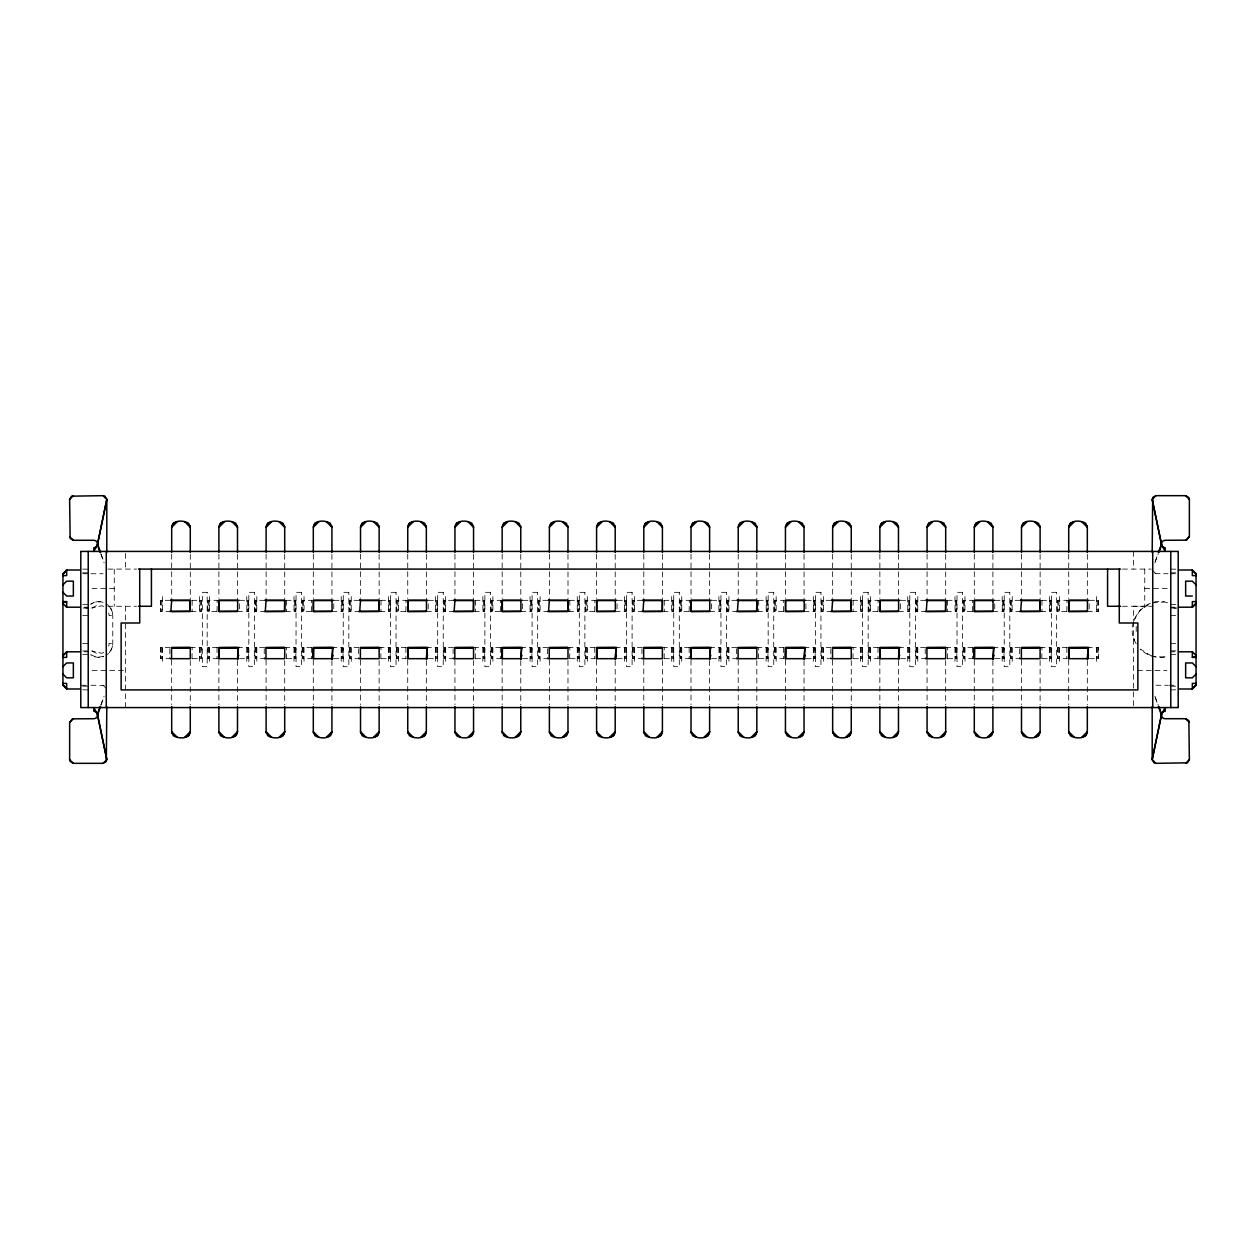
<?xml version="1.0" encoding="UTF-8"?>
<svg xmlns="http://www.w3.org/2000/svg" width="1259" height="1259" viewBox="0 0 1259 1259"><rect width="100%" height="100%" fill="white"/><g stroke="black" fill="none" stroke-linecap="round" stroke-linejoin="round"><path stroke-width="0.75" stroke-dasharray="5 3.75" d="M191.998 658.677L192.139 647.535M217.036 611.465L217.178 600.323M286.423 658.677L286.564 647.535M311.461 611.465L311.603 600.323M380.847 658.677L380.989 647.535M405.886 611.465L406.027 600.323M475.272 658.677L475.414 647.535M500.311 611.465L500.452 600.323M569.697 658.677L569.839 647.535M594.736 611.465L594.877 600.323M664.122 658.677L664.264 647.535M689.161 611.465L689.303 600.323M758.548 658.677L758.689 647.535M783.586 611.465L783.727 600.323M852.972 658.677L853.114 647.535M878.011 611.465L878.153 600.323M947.398 658.677L947.539 647.535M972.436 611.465L972.577 600.323M1041.822 658.677L1041.964 647.535M1066.861 611.465L1067.003 600.323M1167.502 602.809C1144.573 594.767 1122.745 623.976 1136.31 643.9L1133.588 637.92M101.239 704.599L103.726 697.659M1155.274 561.341L1157.761 554.401M100.767 705.087L104.119 696.148M1154.881 562.852L1158.233 553.913M1133.588 621.08L1139.946 610.316L1150.82 603.234M109.203 652.744L111.138 649.959L112.759 643.443L112.759 615.557L111.138 609.041L109.203 606.256M91.954 608.003L96.55 605.595L91.954 608.003L101.727 605.752A10.229 10.229 0 0 1 104.119 606.822M1151.434 655.97L1140.339 649.093C1147.248 656.065 1158.154 659.291 1167.612 656.175M1152.473 602.872L1164.229 601.912M1164.433 657.056L1154.645 656.631M82.653 569.084L88.224 569.21M107.865 569.084L136.554 569.084M1122.446 569.084L1151.135 569.084M1170.776 569.084L1176.347 569.21M82.653 572.814L88.224 572.814M1170.776 572.814L1176.347 572.814M82.653 573.742L90.081 573.742M90.978 573.742L103.096 573.742M1154.944 573.616L1168.022 573.742M1170.272 573.742L1177.826 573.742M91.954 588.614L114.254 588.614M1144.746 588.614L1170.776 588.614M170.201 600.323L160.57 600.323L160.57 611.465L169.823 611.465M191.746 600.323L201.393 600.323L201.393 611.465L190.282 611.465M218.893 600.323L207.782 600.323L207.782 611.465L217.429 611.465M264.626 600.323L254.995 600.323L254.995 611.465L264.248 611.465M286.171 600.323L295.818 600.323L295.818 611.465L284.707 611.465M313.318 600.323L302.207 600.323L302.207 611.465L311.854 611.465M359.051 600.323L349.42 600.323L349.42 611.465L358.673 611.465M380.596 600.323L390.243 600.323L390.243 611.465L379.132 611.465M407.743 600.323L396.632 600.323L396.632 611.465L406.279 611.465M453.476 600.323L443.845 600.323L443.845 611.465L453.098 611.465M475.021 600.323L484.668 600.323L484.668 611.465L473.557 611.465M502.168 600.323L491.057 600.323L491.057 611.465L500.704 611.465M547.901 600.323L538.27 600.323L538.27 611.465L547.523 611.465M569.446 600.323L579.093 600.323L579.093 611.465L567.982 611.465M596.593 600.323L585.482 600.323L585.482 611.465L595.129 611.465M642.326 600.323L632.695 600.323L632.695 611.465L641.948 611.465M663.871 600.323L673.518 600.323L673.518 611.465L662.407 611.465M691.018 600.323L679.907 600.323L679.907 611.465L689.554 611.465M736.751 600.323L727.12 600.323L727.12 611.465L736.373 611.465M758.296 600.323L767.943 600.323L767.943 611.465L756.832 611.465M785.443 600.323L774.332 600.323L774.332 611.465L783.979 611.465M831.176 600.323L821.545 600.323L821.545 611.465L830.798 611.465M852.721 600.323L862.368 600.323L862.368 611.465L851.257 611.465M879.868 600.323L868.757 600.323L868.757 611.465L878.404 611.465M925.601 600.323L915.97 600.323L915.97 611.465L925.223 611.465M947.146 600.323L956.793 600.323L956.793 611.465L945.682 611.465M974.293 600.323L963.182 600.323L963.182 611.465L972.829 611.465M1020.026 600.323L1010.395 600.323L1010.395 611.465L1019.648 611.465M1041.571 600.323L1051.218 600.323L1051.218 611.465L1040.107 611.465M1068.718 600.323L1057.607 600.323L1057.607 611.465L1067.254 611.465M82.653 604.414L88.224 604.414M1170.776 604.414L1176.347 604.414M107.865 606.271L136.554 606.271M1122.446 606.271L1152.74 606.271M84.306 607.2L88.224 607.2M1170.776 607.2L1174.694 607.2M237.495 611.465L248.605 611.465L248.605 600.323L239.352 600.323L239.352 611.465M331.92 611.465L343.03 611.465L343.03 600.323L333.777 600.323L333.777 611.465M426.345 611.465L437.455 611.465L437.455 600.323L428.202 600.323L428.202 611.465M520.77 611.465L531.88 611.465L531.88 600.323L522.627 600.323L522.627 611.465M615.195 611.465L626.305 611.465L626.305 600.323L617.052 600.323L617.052 611.465M709.62 611.465L720.73 611.465L720.73 600.323L711.477 600.323L711.477 611.465M804.045 611.465L815.155 611.465L815.155 600.323L805.902 600.323L805.902 611.465M898.47 611.465L909.58 611.465L909.58 600.323L900.327 600.323L900.327 611.465M992.895 611.465L1004.005 611.465L1004.005 600.323L994.752 600.323L994.752 611.465M1087.32 611.465L1098.43 611.465L1098.43 600.323L1089.177 600.323L1089.177 611.465M82.653 615.557L88.224 615.557M1170.776 615.557L1176.347 615.557M82.653 643.443L88.224 643.443M1170.776 643.443L1176.347 643.443M170.217 647.535L160.57 647.535L160.57 658.677L169.823 658.677L169.823 647.535M190.282 647.535L201.393 647.535L201.393 658.677L191.305 658.677M217.429 647.535L207.782 647.535L207.782 658.677L217.429 658.677M237.495 647.535L248.605 647.535L248.605 658.677L238.974 658.677M264.642 647.535L254.995 647.535L254.995 658.677L264.248 658.677L264.248 647.535M284.707 647.535L295.818 647.535L295.818 658.677L285.73 658.677M311.854 647.535L302.207 647.535L302.207 658.677L311.854 658.677M331.92 647.535L343.03 647.535L343.03 658.677L333.399 658.677M359.067 647.535L349.42 647.535L349.42 658.677L358.673 658.677L358.673 647.535M379.132 647.535L390.243 647.535L390.243 658.677L380.155 658.677M406.279 647.535L396.632 647.535L396.632 658.677L406.279 658.677M426.345 647.535L437.455 647.535L437.455 658.677L427.824 658.677M453.492 647.535L443.845 647.535L443.845 658.677L453.098 658.677L453.098 647.535M473.557 647.535L484.668 647.535L484.668 658.677L474.58 658.677M500.704 647.535L491.057 647.535L491.057 658.677L500.704 658.677M520.77 647.535L531.88 647.535L531.88 658.677L522.249 658.677M547.917 647.535L538.27 647.535L538.27 658.677L547.523 658.677L547.523 647.535M567.982 647.535L579.093 647.535L579.093 658.677L569.005 658.677M595.129 647.535L585.482 647.535L585.482 658.677L595.129 658.677M615.195 647.535L626.305 647.535L626.305 658.677L616.674 658.677M642.342 647.535L632.695 647.535L632.695 658.677L641.948 658.677L641.948 647.535M662.407 647.535L673.518 647.535L673.518 658.677L663.43 658.677M689.554 647.535L679.907 647.535L679.907 658.677L689.554 658.677M709.62 647.535L720.73 647.535L720.73 658.677L711.099 658.677M736.767 647.535L727.12 647.535L727.12 658.677L736.373 658.677L736.373 647.535M756.832 647.535L767.943 647.535L767.943 658.677L757.855 658.677M783.979 647.535L774.332 647.535L774.332 658.677L783.979 658.677M804.045 647.535L815.155 647.535L815.155 658.677L805.524 658.677M831.192 647.535L821.545 647.535L821.545 658.677L830.798 658.677L830.798 647.535M851.257 647.535L862.368 647.535L862.368 658.677L852.28 658.677M878.404 647.535L868.757 647.535L868.757 658.677L878.404 658.677M898.47 647.535L909.58 647.535L909.58 658.677L899.949 658.677M925.617 647.535L915.97 647.535L915.97 658.677L925.223 658.677L925.223 647.535M945.682 647.535L956.793 647.535L956.793 658.677L946.705 658.677M972.829 647.535L963.182 647.535L963.182 658.677L972.829 658.677M992.895 647.535L1004.005 647.535L1004.005 658.677L994.374 658.677M1020.042 647.535L1010.395 647.535L1010.395 658.677L1019.648 658.677L1019.648 647.535M1040.107 647.535L1051.218 647.535L1051.218 658.677L1041.13 658.677M1067.254 647.535L1057.607 647.535L1057.607 658.677L1067.254 658.677M1087.32 647.535L1098.43 647.535L1098.43 658.677L1088.799 658.677M82.653 650.997L88.224 650.872M1170.776 650.872L1176.347 650.872M84.306 651.8L88.224 651.8M1170.776 651.8L1174.694 651.8M82.653 654.586L88.224 654.586M1170.776 654.586L1176.347 654.586M92.143 670.386L125.412 670.386M1137.506 670.386L1166.857 670.386M81.174 685.258L88.728 685.258M90.978 685.258L104.056 685.384M1155.904 685.258L1168.022 685.258M1168.919 685.258L1176.347 685.258M82.653 686.186L88.224 686.186M1170.776 686.186L1176.347 686.186M82.653 689.79L88.224 689.916M1170.776 689.916L1176.347 689.79M91.954 650.997L96.55 653.405L91.954 650.997L101.727 653.248A10.229 10.229 0 0 0 104.119 652.178M1152.19 570.012L1155.904 573.742M103.096 685.258L106.81 688.988M1154.881 696.148L1158.233 705.087M100.767 553.913L104.119 562.852M1155.274 697.659L1157.761 704.599M101.239 554.401L103.726 561.341M1087.32 554.369L1087.351 598.906M1068.686 660.094L1068.718 704.631M1040.107 554.369L1040.139 598.906M1021.474 660.094L1021.505 704.631M992.895 554.369L992.926 598.906M974.261 660.094L974.293 704.631M945.682 554.369L945.714 598.906M927.049 660.094L927.08 704.631M898.47 554.369L898.501 598.906M879.836 660.094L879.868 704.631M851.257 554.369L851.289 598.906M832.624 660.094L832.655 704.631M804.045 554.369L804.076 598.906M785.411 660.094L785.443 704.631M756.832 554.369L756.864 598.906M738.199 660.094L738.23 704.631M709.62 554.369L709.651 598.906M690.986 660.094L691.018 704.631M662.407 554.369L662.439 598.906M643.774 660.094L643.805 704.631M615.195 554.369L615.226 598.906M596.561 660.094L596.593 704.631M567.982 554.369L568.014 598.906M549.349 660.094L549.38 704.631M520.77 554.369L520.801 598.906M502.136 660.094L502.168 704.631M473.557 554.369L473.589 598.906M454.924 660.094L454.955 704.631M426.345 554.369L426.376 598.906M407.711 660.094L407.743 704.631M379.132 554.369L379.164 598.906M360.499 660.094L360.53 704.631M331.92 554.369L331.951 598.906M313.286 660.094L313.318 704.631M284.707 554.369L284.739 598.906M266.074 660.094L266.105 704.631M237.495 554.369L237.526 598.906M218.861 660.094L218.893 704.631M190.282 554.369L190.314 598.906M171.649 660.094L171.68 704.631M1144.746 569.084L1144.746 606.271L1133.588 606.271L1133.588 619.9M1136.2 626.51L1136.2 632.49M1133.588 551.426L1133.588 569.084M1133.588 621.852L1133.588 707.574M1098.084 600.323L1098.084 611.465M1098.084 647.535L1098.084 658.677M1097.093 600.323L1097.093 611.465M1097.093 647.535L1097.093 658.677M1096.605 596.593L1096.699 611.465M1096.605 647.535L1096.605 662.407M1087.32 660.534L1087.32 704.82M1068.718 554.18L1068.718 598.466M1066.861 647.535L1066.861 658.677M1059.433 596.593L1059.338 611.465M1059.433 647.535L1059.433 662.407M1058.945 600.323L1058.945 611.465M1058.945 647.535L1058.945 658.677M1057.953 600.323L1057.953 611.465M1057.953 647.535L1057.953 658.677M1050.872 600.323L1050.872 611.465M1050.872 647.535L1050.872 658.677M1049.88 600.323L1049.88 611.465M1049.88 647.535L1049.88 658.677M1049.392 596.593L1049.487 611.465M1049.392 647.535L1049.392 662.407M1041.964 600.323L1041.964 611.465M1040.107 660.534L1040.107 704.82M1021.505 554.18L1021.505 598.466M1012.22 596.593L1012.126 611.465M1012.22 647.535L1012.22 662.407M1011.732 600.323L1011.732 611.465M1011.732 647.535L1011.732 658.677M1010.741 600.323L1010.741 611.465M1010.741 647.535L1010.741 658.677M1003.659 600.323L1003.659 611.465M1003.659 647.535L1003.659 658.677M1002.668 600.323L1002.668 611.465M1002.668 647.535L1002.668 658.677M1002.18 596.593L1002.274 611.465M1002.18 647.535L1002.18 662.407M992.895 660.534L992.895 704.82M974.293 554.18L974.293 598.466M972.436 647.535L972.436 658.677M965.008 596.593L964.913 611.465M965.008 647.535L965.008 662.407M964.52 600.323L964.52 611.465M964.52 647.535L964.52 658.677M963.528 600.323L963.528 611.465M963.528 647.535L963.528 658.677M956.447 600.323L956.447 611.465M956.447 647.535L956.447 658.677M955.455 600.323L955.455 611.465M955.455 647.535L955.455 658.677M954.967 596.593L955.062 611.465M954.967 647.535L954.967 662.407M947.539 600.323L947.539 611.465M945.682 660.534L945.682 704.82M927.08 554.18L927.08 598.466M917.795 596.593L917.795 611.465M917.795 647.535L917.795 662.407M917.307 600.323L917.307 611.465M917.307 647.535L917.307 658.677M916.316 600.323L916.316 611.465M916.316 647.535L916.316 658.677M909.234 600.323L909.234 611.465M909.234 647.535L909.234 658.677M908.243 600.323L908.243 611.465M908.243 647.535L908.243 658.677M907.755 596.593L907.755 611.465M907.755 647.535L907.755 662.407M898.47 660.534L898.47 704.82M879.868 554.18L879.868 598.466M878.011 647.535L878.011 658.677M870.583 596.593L870.583 611.465M870.583 647.535L870.583 662.407M870.095 600.323L870.095 611.465M870.095 647.535L870.095 658.677M869.103 600.323L869.103 611.465M869.103 647.535L869.103 658.677M862.022 600.323L862.022 611.465M862.022 647.535L862.022 658.677M861.03 600.323L861.03 611.465M861.03 647.535L861.03 658.677M860.542 596.593L860.542 611.465M860.542 647.535L860.542 662.407M853.114 600.323L853.114 611.465M851.257 660.534L851.257 704.82M832.655 554.18L832.655 598.466M823.37 596.593L823.37 611.465M823.37 647.535L823.37 662.407M822.882 600.323L822.882 611.465M822.882 647.535L822.882 658.677M821.891 600.323L821.891 611.465M821.891 647.535L821.891 658.677M814.809 600.323L814.809 611.465M814.809 647.535L814.809 658.677M813.818 600.323L813.818 611.465M813.818 647.535L813.818 658.677M813.33 596.593L813.33 611.465M813.33 647.535L813.33 662.407M804.045 660.534L804.045 704.82M785.443 554.18L785.443 598.466M783.586 647.535L783.586 658.677M776.158 596.593L776.158 611.465M776.158 647.535L776.158 662.407M775.67 600.323L775.67 611.465M775.67 647.535L775.67 658.677M774.678 600.323L774.678 611.465M774.678 647.535L774.678 658.677M767.597 600.323L767.597 611.465M767.597 647.535L767.597 658.677M766.605 600.323L766.605 611.465M766.605 647.535L766.605 658.677M766.117 596.593L766.212 611.465M766.117 647.535L766.117 662.407M758.689 600.323L758.689 611.465M756.832 660.534L756.832 704.82M738.23 554.18L738.23 598.466M728.945 596.593L728.945 611.465M728.945 647.535L728.945 662.407M728.457 600.323L728.457 611.465M728.457 647.535L728.457 658.677M727.466 600.323L727.466 611.465M727.466 647.535L727.466 658.677M720.384 600.323L720.384 611.465M720.384 647.535L720.384 658.677M719.393 600.323L719.393 611.465M719.393 647.535L719.393 658.677M718.905 596.593L718.905 611.465M718.999 647.535L718.905 662.407M709.62 660.534L709.62 704.82M691.018 554.18L691.018 598.466M689.161 647.535L689.161 658.677M681.733 596.593L681.733 611.465M681.733 647.535L681.733 662.407M681.245 600.323L681.245 611.465M681.245 647.535L681.245 658.677M680.253 600.323L680.253 611.465M680.253 647.535L680.253 658.677M673.172 600.323L673.172 611.465M673.172 647.535L673.172 658.677M672.18 600.323L672.18 611.465M672.18 647.535L672.18 658.677M671.692 596.593L671.692 611.465M671.692 647.535L671.692 662.407M664.264 600.323L664.264 611.465M662.407 660.534L662.407 704.82M643.805 554.18L643.805 598.466M634.52 596.593L634.52 611.465M634.52 647.535L634.52 662.407M634.032 600.323L634.032 611.465M634.032 647.535L634.032 658.677M633.041 600.323L633.041 611.465M633.041 647.535L633.041 658.677M625.959 600.323L625.959 611.465M625.959 647.535L625.959 658.677M624.968 600.323L624.968 611.465M624.968 647.535L624.968 658.677M624.48 596.593L624.48 611.465M624.48 647.535L624.48 662.407M615.195 660.534L615.195 704.82M596.593 554.18L596.593 598.466M594.736 647.535L594.736 658.677M587.308 596.593L587.308 611.465M587.308 647.535L587.308 662.407M586.82 600.323L586.82 611.465M586.82 647.535L586.82 658.677M585.828 600.323L585.828 611.465M585.828 647.535L585.828 658.677M578.747 600.323L578.747 611.465M578.747 647.535L578.747 658.677M577.755 600.323L577.755 611.465M577.755 647.535L577.755 658.677M577.267 596.593L577.267 611.465M577.267 647.535L577.267 662.407M569.839 600.323L569.839 611.465M567.982 660.534L567.982 704.82M549.38 554.18L549.38 598.466M540.095 596.593L540.095 611.465M540.095 647.535L540.095 662.407M539.607 600.323L539.607 611.465M539.607 647.535L539.607 658.677M538.616 600.323L538.616 611.465M538.616 647.535L538.616 658.677M531.534 600.323L531.534 611.465M531.534 647.535L531.534 658.677M530.543 600.323L530.543 611.465M530.543 647.535L530.543 658.677M530.055 596.593L530.055 611.465M530.055 647.535L530.055 662.407M520.77 660.534L520.77 704.82M502.168 554.18L502.168 598.466M500.311 647.535L500.311 658.677M492.883 596.593L492.883 611.465M492.883 647.535L492.883 662.407M492.395 600.323L492.395 611.465M492.395 647.535L492.395 658.677M491.403 600.323L491.403 611.465M491.403 647.535L491.403 658.677M484.322 600.323L484.322 611.465M484.322 647.535L484.322 658.677M483.33 600.323L483.33 611.465M483.33 647.535L483.33 658.677M482.842 596.593L482.937 611.465M482.842 647.535L482.842 662.407M475.414 600.323L475.414 611.465M473.557 660.534L473.557 704.82M454.955 554.18L454.955 598.466M445.67 596.593L445.67 611.465M445.67 647.535L445.67 662.407M445.182 600.323L445.182 611.465M445.182 647.535L445.182 658.677M444.191 600.323L444.191 611.465M444.191 647.535L444.191 658.677M437.109 600.323L437.109 611.465M437.109 647.535L437.109 658.677M436.118 600.323L436.118 611.465M436.118 647.535L436.118 658.677M435.63 596.593L435.63 611.465M435.63 647.535L435.63 662.407M426.345 660.534L426.345 704.82M407.743 554.18L407.743 598.466M405.886 647.535L405.886 658.677M398.458 596.593L398.458 611.465M398.458 647.535L398.458 662.407M397.97 600.323L397.97 611.465M397.97 647.535L397.97 658.677M396.978 600.323L396.978 611.465M396.978 647.535L396.978 658.677M389.897 600.323L389.897 611.465M389.897 647.535L389.897 658.677M388.905 600.323L388.905 611.465M388.905 647.535L388.905 658.677M388.417 596.593L388.417 611.465M388.417 647.535L388.417 662.407M380.989 600.323L380.989 611.465M379.132 660.534L379.132 704.82M360.53 554.18L360.53 598.466M351.245 596.593L351.245 611.465M351.245 647.535L351.245 662.407M350.757 600.323L350.757 611.465M350.757 647.535L350.757 658.677M349.766 600.323L349.766 611.465M349.766 647.535L349.766 658.677M342.684 600.323L342.684 611.465M342.684 647.535L342.684 658.677M341.693 600.323L341.693 611.465M341.693 647.535L341.693 658.677M341.205 596.593L341.205 611.465M341.205 647.535L341.205 662.407M331.92 660.534L331.92 704.82M313.318 554.18L313.318 598.466M311.461 647.535L311.461 658.677M304.033 596.593L304.033 611.465M304.033 647.535L304.033 662.407M303.545 600.323L303.545 611.465M303.545 647.535L303.545 658.677M302.553 600.323L302.553 611.465M302.553 647.535L302.553 658.677M295.472 600.323L295.472 611.465M295.472 647.535L295.472 658.677M294.48 600.323L294.48 611.465M294.48 647.535L294.48 658.677M293.992 596.593L293.992 611.465M293.992 647.535L293.992 662.407M286.564 600.323L286.564 611.465M284.707 660.534L284.707 704.82M266.105 554.18L266.105 598.466M256.82 596.593L256.726 611.465M256.82 647.535L256.82 662.407M256.332 600.323L256.332 611.465M256.332 647.535L256.332 658.677M255.341 600.323L255.341 611.465M255.341 647.535L255.341 658.677M248.259 600.323L248.259 611.465M248.259 647.535L248.259 658.677M247.268 600.323L247.268 611.465M247.268 647.535L247.268 658.677M246.78 596.593L246.874 611.465M246.78 647.535L246.78 662.407M237.495 660.534L237.495 704.82M218.893 554.18L218.893 598.466M217.036 647.535L217.036 658.677M209.608 596.593L209.608 611.465M209.608 647.535L209.608 662.407M209.12 600.323L209.12 611.465M209.12 647.535L209.12 658.677M208.128 600.323L208.128 611.465M208.128 647.535L208.128 658.677M201.047 600.323L201.047 611.465M201.047 647.535L201.047 658.677M200.055 600.323L200.055 611.465M200.055 647.535L200.055 658.677M199.567 596.593L199.567 611.465M199.567 647.535L199.567 662.407M192.139 600.323L192.139 611.465M190.282 660.534L190.282 704.82M171.68 554.18L171.68 598.466M162.395 596.593L162.395 611.465M162.395 647.535L162.395 662.407M161.907 600.323L161.907 611.465M161.907 647.535L161.907 658.677M160.916 600.323L160.916 611.465M160.916 647.535L160.916 658.677M125.412 553.393L125.412 569.084M125.412 606.271L125.412 707.574M114.254 569.084L114.254 606.271M108.715 612.96A10.229 10.229 0 0 1 109.045 615.557L112.759 615.557A13.943 13.943 0 0 0 106.669 604.037M108.715 646.04A10.229 10.229 0 0 0 109.045 643.443L112.759 643.443A13.943 13.943 0 0 1 106.669 654.963M93.701 602.589L90.727 604.21A13.943 13.943 0 0 1 103.647 602.479L100.358 601.708L93.701 602.589M103.647 656.521L96.974 657.261L90.727 654.79A13.943 13.943 0 0 0 103.647 656.521M207.184 592.328L202.353 592.328L202.353 666.672L207.184 666.672L207.184 592.328M254.397 592.328L248.826 592.328L248.826 666.672L254.397 666.672L254.397 592.328M301.609 592.328L296.038 592.328L296.038 666.672L301.609 666.672L301.609 592.328M348.822 592.328L343.251 592.328L343.251 666.672L348.822 666.672L348.822 592.328M396.034 592.328L390.463 592.328L390.463 666.672L396.034 666.672L396.034 592.328M443.247 592.328L437.676 592.328L437.676 666.672L443.247 666.672L443.247 592.328M490.459 592.328L484.888 592.328L484.888 666.672L490.459 666.672L490.459 592.328M537.672 592.328L532.101 592.328L532.101 666.672L537.672 666.672L537.672 592.328M584.884 592.328L579.313 592.328L579.313 666.672L584.884 666.672L584.884 592.328M632.097 592.328L626.526 592.328L626.526 666.672L632.097 666.672L632.097 592.328M679.309 592.328L673.738 592.328L673.738 666.672L679.309 666.672L679.309 592.328M726.522 592.328L720.951 592.328L720.951 666.672L726.522 666.672L726.522 592.328M773.734 592.328L768.163 592.328L768.163 666.672L773.734 666.672L773.734 592.328M820.947 592.328L815.376 592.328L815.376 666.672L820.947 666.672L820.947 592.328M868.159 592.328L862.588 592.328L862.588 666.672L868.159 666.672L868.159 592.328M915.372 592.328L909.801 592.328L909.801 666.672L915.372 666.672L915.372 592.328M962.584 592.328L957.013 592.328L957.013 666.672L962.584 666.672L962.584 592.328M1009.797 592.328L1004.226 592.328L1004.226 666.672L1009.797 666.672L1009.797 592.328M1056.647 592.328L1051.438 592.328L1051.438 666.672L1056.647 666.672L1056.647 592.328M88.224 608.003L82.653 608.003L88.224 608.128M1176.347 608.003L1170.776 608.003L1176.347 608.128"/><path stroke-width="1.5" d="M170.657 600.323L190.282 600.323L190.093 611.292L171.68 611.465M238.518 658.677L218.893 658.677L219.082 647.708L237.495 647.535M265.082 600.323L284.707 600.323L284.518 611.292L266.105 611.465M332.943 658.677L313.318 658.677L313.507 647.708L331.92 647.535M359.507 600.323L379.132 600.323L378.943 611.292L360.53 611.465M427.368 658.677L407.743 658.677L407.932 647.708L426.345 647.535M453.932 600.323L473.557 600.323L473.368 611.292L454.955 611.465M521.793 658.677L502.168 658.677L502.357 647.708L520.77 647.535M548.357 600.323L567.982 600.323L567.793 611.292L549.38 611.465M616.218 658.677L596.593 658.677L596.782 647.708L615.195 647.535M642.782 600.323L662.407 600.323L662.218 611.292L643.805 611.465M710.643 658.677L691.018 658.677L691.207 647.708L709.62 647.535M737.207 600.323L756.832 600.323L756.643 611.292L738.23 611.465M805.068 658.677L785.443 658.677L785.632 647.708L804.045 647.535M831.632 600.323L851.257 600.323L851.068 611.292L832.655 611.465M899.493 658.677L879.868 658.677L880.057 647.708L898.47 647.535M926.057 600.323L945.682 600.323L945.493 611.292L927.08 611.465M993.918 658.677L974.293 658.677L974.482 647.708L992.895 647.535M1020.482 600.323L1040.107 600.323L1039.918 611.292L1021.505 611.465M1088.343 658.677L1068.718 658.677L1068.907 647.708L1087.32 647.535M237.794 658.835L238.313 647.535L237.495 659.008L238.659 655.168M332.219 658.835L332.738 647.535L331.92 659.008L333.084 655.168M426.644 658.835L427.163 647.535L426.345 659.008L427.509 655.168M521.069 658.835L521.588 647.535L520.77 659.008L521.934 655.168M615.494 658.835L616.013 647.535L615.195 659.008L616.359 655.168M709.919 658.835L710.438 647.535L709.62 659.008L710.784 655.168M804.344 658.835L804.863 647.535L804.045 659.008L805.209 655.168M898.769 658.835L899.288 647.535L898.47 659.008L899.634 655.168M993.194 658.835L993.713 647.535L992.895 659.008L994.059 655.168M1087.619 658.835L1088.138 647.535L1087.32 659.008L1088.484 655.168M170.862 611.465L171.68 599.992L170.862 600.008M265.287 611.465L266.105 599.992L265.287 600.008M359.712 611.465L360.53 599.992L359.712 600.008M454.137 611.465L454.955 599.992L454.137 600.008M548.562 611.465L549.38 599.992L548.562 600.008M642.987 611.465L643.805 599.992L642.987 600.008M737.412 611.465L738.23 599.992L737.412 600.008M831.837 611.465L832.655 599.992L831.837 600.008M926.262 611.465L927.08 599.992L926.262 600.008M1020.687 611.465L1021.505 599.992L1020.687 600.008M103.096 495.668L106.81 499.382L97.525 543.998A3.714 3.714 0 0 1 93.811 547.712L93.811 551.426L97.399 544.958L106.81 499.382L104.953 496.172L103.096 495.668L71.495 496.172L69.638 499.382L70.142 538.427L73.352 540.284L93.811 540.284A3.714 3.714 0 0 1 97.525 543.998L100.626 552.67M106.81 706.645L106.323 761.475L103.096 763.332L73.352 763.332L70.142 761.475L69.638 759.618L69.638 722.446L72.392 718.842L93.811 718.716A3.714 3.714 0 0 0 97.525 715.002L100.626 706.33M1152.19 552.355L1152.677 497.525L1155.904 495.668L1185.648 495.668L1188.858 497.525L1189.362 499.382L1189.362 536.554L1186.608 540.158L1165.189 540.284A3.714 3.714 0 0 0 1161.475 543.998L1158.374 552.67M1155.904 763.332L1152.19 759.618L1161.475 715.002A3.714 3.714 0 0 1 1165.189 711.288L1165.189 707.574L1161.601 714.042L1152.19 759.618L1154.047 762.828L1155.904 763.332L1187.505 762.828L1189.362 759.618L1188.858 720.573L1185.648 718.716L1165.189 718.716A3.714 3.714 0 0 1 1161.475 715.002L1158.374 706.33M103.096 763.332L106.81 759.618L97.399 714.042L100.091 706.881M1158.909 552.119L1161.601 544.958L1152.19 499.382L1155.904 495.668M62.95 655.766L66.664 651.989M1196.05 603.234L1192.336 607.2L1178.613 607.2M69.638 499.382L73.352 495.668M80.387 570.012L66.664 570.012L62.95 573.742L62.95 685.258L66.664 688.988L80.387 688.988M62.95 584.884L66.664 581.17L73.352 581.17L73.352 596.042L66.664 596.042L62.95 592.328M62.95 655.53L66.664 651.8L80.387 651.8M62.95 666.672L66.664 662.958L73.352 662.958L73.352 677.83L66.664 677.83L62.95 674.116M69.638 722.446L73.352 718.716M1185.648 540.284L1189.362 536.554M1196.05 603.47L1192.336 607.2L1192.336 601.613L1196.05 601.613M1196.05 674.116L1192.336 677.83L1185.648 677.83L1185.648 662.958L1192.336 662.958L1196.05 666.672M1178.613 688.988L1192.336 688.988L1196.05 685.258L1196.05 573.742L1192.336 570.012L1178.613 570.012M1185.648 763.332L1189.362 759.618M62.95 602.101L66.664 601.613L66.664 607.2L80.387 607.2M1178.613 651.8L1192.336 651.8L1192.336 657.387L1196.05 656.899M239.037 600.323L218.893 600.323L218.893 611.465L237.306 611.292M333.462 600.323L313.318 600.323L313.318 611.465L331.731 611.292M427.887 600.323L407.743 600.323L407.743 611.465L426.156 611.292M522.312 600.323L502.168 600.323L502.168 611.465L520.581 611.292M616.737 600.323L596.593 600.323L596.593 611.465L615.006 611.292M711.162 600.323L691.018 600.323L691.018 611.465L709.431 611.292M805.587 600.323L785.443 600.323L785.443 611.465L803.856 611.292M900.012 600.323L879.868 600.323L879.868 611.465L898.281 611.292M994.437 600.323L974.293 600.323L974.293 611.465L992.706 611.292M1088.862 600.323L1068.718 600.323L1068.718 611.465L1087.131 611.292M170.138 658.677L190.282 658.677L190.282 647.535L171.869 647.708L190.093 647.708M264.563 658.677L284.707 658.677L284.707 647.535L266.294 647.708L284.518 647.708M358.988 658.677L379.132 658.677L379.132 647.535L360.719 647.708L378.943 647.708M453.413 658.677L473.557 658.677L473.557 647.535L455.144 647.708L473.368 647.708M547.838 658.677L567.982 658.677L567.982 647.535L549.569 647.708L567.793 647.708M642.263 658.677L662.407 658.677L662.407 647.535L643.994 647.708L662.218 647.708M736.688 658.677L756.832 658.677L756.832 647.535L738.419 647.708L756.643 647.708M831.113 658.677L851.257 658.677L851.257 647.535L832.844 647.708L851.068 647.708M925.538 658.677L945.682 658.677L945.682 647.535L927.269 647.708L945.493 647.708M1019.963 658.677L1040.107 658.677L1040.107 647.535L1021.694 647.708L1039.918 647.708M190.282 552.433L190.282 527.269L188.645 523.319C183.735 520.077 172.452 519.637 171.68 527.269L171.68 552.276M237.495 552.433L237.495 527.269L235.858 523.319C230.948 520.077 219.664 519.637 218.893 527.269L218.893 552.276M284.707 552.433L284.707 527.269L283.07 523.319C278.16 520.077 266.877 519.637 266.105 527.269L266.105 552.276M331.92 552.433L331.92 527.269L330.283 523.319C325.373 520.077 314.089 519.637 313.318 527.269L313.318 552.276M379.132 552.433L379.132 527.269L377.495 523.319C372.585 520.077 361.302 519.637 360.53 527.269L360.53 552.276M426.345 552.433L426.345 527.269L424.708 523.319C419.798 520.077 408.514 519.637 407.743 527.269L407.743 552.276M473.557 552.433L473.557 527.269L471.92 523.319C467.01 520.077 455.727 519.637 454.955 527.269L454.955 552.276M520.77 552.433L520.77 527.269L519.133 523.319C514.223 520.077 502.939 519.637 502.168 527.269L502.168 552.276M567.982 552.433L567.982 527.269L566.345 523.319C561.435 520.077 550.152 519.637 549.38 527.269L549.38 552.276M615.195 552.433L615.195 527.269L613.558 523.319C608.648 520.077 597.364 519.637 596.593 527.269L596.593 552.276M662.407 552.433L662.407 527.269L660.77 523.319C655.86 520.077 644.577 519.637 643.805 527.269L643.805 552.276M709.62 552.433L709.62 527.269L707.983 523.319C703.073 520.077 691.789 519.637 691.018 527.269L691.018 552.276M756.832 552.433L756.832 527.269L755.195 523.319C750.285 520.077 739.002 519.637 738.23 527.269L738.23 552.276M804.045 552.433L804.045 527.269L802.408 523.319C797.498 520.077 786.214 519.637 785.443 527.269L785.443 552.276M851.257 552.433L851.257 527.269L849.62 523.319C844.71 520.077 833.427 519.637 832.655 527.269L832.655 552.276M898.47 552.433L898.47 527.269L896.833 523.319C891.923 520.077 880.639 519.637 879.868 527.269L879.868 552.276M945.682 552.433L945.682 527.269L944.045 523.319C939.135 520.077 927.852 519.637 927.08 527.269L927.08 552.276M992.895 552.433L992.895 527.269L991.258 523.319C986.348 520.077 975.064 519.637 974.293 527.269L974.293 552.276M1040.107 552.433L1040.107 527.269L1038.47 523.319C1033.56 520.077 1022.277 519.637 1021.505 527.269L1021.505 552.276M1087.32 552.433L1087.32 527.269L1085.683 523.319C1080.773 520.077 1069.489 519.637 1068.718 527.269L1068.718 552.276M81.174 551.426L1178.204 551.426L1178.204 707.574M138.411 569.084L1120.589 569.084M62.95 575.599L66.664 575.599L66.664 570.012M1196.05 575.599L1192.336 575.599L1192.336 570.012M1192.336 596.042L1185.648 596.042L1185.648 581.17L1192.336 581.17L1196.05 584.884M171.869 600.496L190.093 600.496M237.306 600.496L219.082 600.496L219.082 611.292M266.294 600.496L284.518 600.496M331.731 600.496L313.507 600.496L313.507 611.292M360.719 600.496L378.943 600.496M426.156 600.496L407.932 600.496L407.932 611.292M455.144 600.496L473.368 600.496M520.581 600.496L502.357 600.496L502.357 611.292M549.569 600.496L567.793 600.496M615.006 600.496L596.782 600.496L596.782 611.292M643.994 600.496L662.218 600.496M709.431 600.496L691.207 600.496L691.207 611.292M738.419 600.496L756.643 600.496M803.856 600.496L785.632 600.496L785.632 611.292M832.844 600.496L851.068 600.496M898.281 600.496L880.057 600.496L880.057 611.292M927.269 600.496L945.493 600.496M992.706 600.496L974.482 600.496L974.482 611.292M1021.694 600.496L1039.918 600.496M1087.131 600.496L1068.907 600.496L1068.907 611.292M62.95 601.613L66.664 601.613M138.411 606.271L151.426 606.271L151.426 569.084M1120.589 606.271L1107.574 606.271L1107.574 569.084M169.823 611.465L190.282 611.465L190.282 600.323M218.893 611.465L237.495 611.465M264.248 611.465L284.707 611.465L284.707 600.323M313.318 611.465L331.92 611.465M358.673 611.465L379.132 611.465L379.132 600.323M407.743 611.465L426.345 611.465M453.098 611.465L473.557 611.465L473.557 600.323M502.168 611.465L520.77 611.465M547.523 611.465L567.982 611.465L567.982 600.323M596.593 611.465L615.195 611.465M641.948 611.465L662.407 611.465L662.407 600.323M691.018 611.465L709.62 611.465M736.373 611.465L756.832 611.465L756.832 600.323M785.443 611.465L804.045 611.465M830.798 611.465L851.257 611.465L851.257 600.323M879.868 611.465L898.47 611.465M925.223 611.465L945.682 611.465L945.682 600.323M974.293 611.465L992.895 611.465M1019.648 611.465L1040.107 611.465L1040.107 600.323M1068.718 611.465L1087.32 611.465M171.68 647.535L190.282 647.535M239.352 647.535L218.893 647.535L218.893 658.677M266.105 647.535L284.707 647.535M333.777 647.535L313.318 647.535L313.318 658.677M360.53 647.535L379.132 647.535M428.202 647.535L407.743 647.535L407.743 658.677M454.955 647.535L473.557 647.535M522.627 647.535L502.168 647.535L502.168 658.677M549.38 647.535L567.982 647.535M617.052 647.535L596.593 647.535L596.593 658.677M643.805 647.535L662.407 647.535M711.477 647.535L691.018 647.535L691.018 658.677M738.23 647.535L756.832 647.535M805.902 647.535L785.443 647.535L785.443 658.677M832.655 647.535L851.257 647.535M900.327 647.535L879.868 647.535L879.868 658.677M927.08 647.535L945.682 647.535M994.752 647.535L974.293 647.535L974.293 658.677M1021.505 647.535L1040.107 647.535M1089.177 647.535L1068.718 647.535L1068.718 658.677M237.306 647.708L219.082 647.708L219.082 658.504M331.731 647.708L313.507 647.708L313.507 658.504M426.156 647.708L407.932 647.708L407.932 658.504M520.581 647.708L502.357 647.708L502.357 658.504M615.006 647.708L596.782 647.708L596.782 658.504M709.431 647.708L691.207 647.708L691.207 658.504M803.856 647.708L785.632 647.708L785.632 658.504M898.281 647.708L880.057 647.708L880.057 658.504M992.706 647.708L974.482 647.708L974.482 658.504M1087.131 647.708L1068.907 647.708L1068.907 658.504M62.95 657.387L66.664 657.387L66.664 651.8M1192.336 657.387L1196.05 657.387M62.95 683.401L66.664 683.401L66.664 688.988M1196.05 683.401L1192.336 683.401L1192.336 688.988M1177.826 707.574L80.796 707.574L80.796 551.426M171.68 706.567L171.68 731.731L173.317 735.681C178.227 738.923 189.511 739.363 190.282 731.731L190.282 706.724M218.893 706.567L218.893 731.731L220.53 735.681C225.44 738.923 236.723 739.363 237.495 731.731L237.495 706.724M266.105 706.567L266.105 731.731L267.742 735.681C272.652 738.923 283.936 739.363 284.707 731.731L284.707 706.724M313.318 706.567L313.318 731.731L314.955 735.681C319.865 738.923 331.148 739.363 331.92 731.731L331.92 706.724M360.53 706.567L360.53 731.731L362.167 735.681C367.077 738.923 378.361 739.363 379.132 731.731L379.132 706.724M407.743 706.567L407.743 731.731L409.38 735.681C414.29 738.923 425.573 739.363 426.345 731.731L426.345 706.724M454.955 706.567L454.955 731.731L456.592 735.681C461.502 738.923 472.786 739.363 473.557 731.731L473.557 706.724M502.168 706.567L502.168 731.731L503.805 735.681C508.715 738.923 519.998 739.363 520.77 731.731L520.77 706.724M549.38 706.567L549.38 731.731L551.017 735.681C555.927 738.923 567.211 739.363 567.982 731.731L567.982 706.724M596.593 706.567L596.593 731.731L598.23 735.681C603.14 738.923 614.423 739.363 615.195 731.731L615.195 706.724M643.805 706.567L643.805 731.731L645.442 735.681C650.352 738.923 661.636 739.363 662.407 731.731L662.407 706.724M691.018 706.567L691.018 731.731L692.655 735.681C697.565 738.923 708.848 739.363 709.62 731.731L709.62 706.724M738.23 706.567L738.23 731.731L739.867 735.681C744.777 738.923 756.061 739.363 756.832 731.731L756.832 706.724M785.443 706.567L785.443 731.731L787.08 735.681C791.99 738.923 803.273 739.363 804.045 731.731L804.045 706.724M832.655 706.567L832.655 731.731L834.292 735.681C839.202 738.923 850.486 739.363 851.257 731.731L851.257 706.724M879.868 706.567L879.868 731.731L881.505 735.681C886.415 738.923 897.698 739.363 898.47 731.731L898.47 706.724M927.08 706.567L927.08 731.731L928.717 735.681C933.627 738.923 944.911 739.363 945.682 731.731L945.682 706.724M974.293 706.567L974.293 731.731L975.93 735.681C980.84 738.923 992.123 739.363 992.895 731.731L992.895 706.724M1021.505 706.567L1021.505 731.731L1023.142 735.681C1028.052 738.923 1039.336 739.363 1040.107 731.731L1040.107 706.724M1068.718 706.567L1068.718 731.731L1070.355 735.681C1075.265 738.923 1086.548 739.363 1087.32 731.731L1087.32 706.724M1196.05 655.53L1192.336 651.8M62.95 603.47L66.664 607.2M1185.648 495.668L1189.362 499.382M1081.733 521.698L1087.32 527.269L1087.115 525.821M1034.52 521.698L1040.107 527.269L1039.903 525.821M1185.648 718.716L1189.362 722.446M987.308 521.698L992.895 527.269L992.69 525.821M940.095 521.698L945.682 527.269L945.478 525.821M892.883 521.698L898.47 527.269L898.265 525.821M1074.305 737.302L1068.718 731.731L1068.922 733.179M845.67 521.698L851.257 527.269L851.053 525.821M1027.092 737.302L1021.505 731.731L1021.71 733.179M798.458 521.698L804.045 527.269L803.84 525.821M979.88 737.302L974.293 731.731L974.497 733.179M751.245 521.698L756.832 527.269L756.628 525.821M932.667 737.302L927.08 731.731L927.285 733.179M704.033 521.698L709.62 527.269L709.415 525.821M885.455 737.302L879.868 731.731L880.072 733.179M656.82 521.698L662.407 527.269L662.203 525.821M838.242 737.302L832.655 731.731L832.86 733.179M609.608 521.698L615.195 527.269L614.99 525.821M791.03 737.302L785.443 731.731L785.647 733.179M562.395 521.698L567.982 527.269L567.778 525.821M743.817 737.302L738.23 731.731L738.435 733.179M515.183 521.698L520.77 527.269L520.565 525.821M696.605 737.302L691.018 731.731L691.222 733.179M467.97 521.698L473.557 527.269L473.353 525.821M649.392 737.302L643.805 731.731L644.01 733.179M420.758 521.698L426.345 527.269L426.14 525.821M602.18 737.302L596.593 731.731L596.797 733.179M373.545 521.698L379.132 527.269L378.928 525.821M554.967 737.302L549.38 731.731L549.585 733.179M326.333 521.698L331.92 527.269L331.715 525.821M507.755 737.302L502.168 731.731L502.372 733.179M279.12 521.698L284.707 527.269L284.503 525.821M460.542 737.302L454.955 731.731L455.16 733.179M231.908 521.698L237.495 527.269L237.29 525.821M413.33 737.302L407.743 731.731L407.947 733.179M184.695 521.698L190.282 527.269L190.078 525.821M366.117 737.302L360.53 731.731L360.735 733.179M318.905 737.302L313.318 731.731L313.522 733.179M271.692 737.302L266.105 731.731L266.31 733.179M69.638 536.554L73.352 540.284M224.48 737.302L218.893 731.731L219.097 733.179M177.267 737.302L171.68 731.731L171.885 733.179M69.638 759.618L73.352 763.332M1192.336 570.217L1196.05 573.994M1161.601 544.958L1165.189 551.426L1165.189 547.712A3.714 3.714 0 0 1 1161.475 543.998L1152.19 499.382M97.399 714.042L93.811 707.574L93.811 711.288A3.714 3.714 0 0 1 97.525 715.002L106.81 759.618M1158.909 706.881L1161.601 714.042M97.399 544.958L100.091 552.119M1170.776 551.426L1170.776 707.574M1152.74 551.426L1152.74 707.574M1152.19 706.645L1152.19 759.618M1119.282 569.084L1119.282 623L1137.868 623L1137.868 689.916L121.132 689.916L121.132 623L139.718 623L139.718 569.084M1087.461 600.323L1087.461 611.418M1021.364 647.582L1021.364 658.677M993.036 600.323L993.036 611.418M926.939 647.582L926.939 658.677M898.611 600.323L898.611 611.418M832.514 647.582L832.514 658.677M804.186 600.323L804.186 611.418M738.089 647.582L738.089 658.677M709.761 600.323L709.761 611.418M643.664 647.582L643.664 658.677M615.336 600.323L615.336 611.418M549.239 647.582L549.239 658.677M520.911 600.323L520.911 611.418M454.814 647.582L454.814 658.677M426.486 600.323L426.486 611.418M360.389 647.582L360.389 658.677M332.061 600.323L332.061 611.418M265.964 647.582L265.964 658.677M237.636 600.323L237.636 611.418M171.539 647.582L171.539 658.677M106.81 499.382L106.81 552.355M106.26 551.426L106.26 707.574M88.224 551.426L88.224 707.574M173.317 523.319L171.68 527.269L177.267 521.698L173.317 523.319M220.53 523.319L218.893 527.269L224.48 521.698L220.53 523.319M267.742 523.319L266.105 527.269L271.692 521.698L267.742 523.319M190.282 731.731L188.645 735.681L184.695 737.302L190.282 731.731M314.955 523.319L313.318 527.269L318.905 521.698L314.955 523.319M237.495 731.731L235.858 735.681L231.908 737.302L237.495 731.731M362.167 523.319L360.53 527.269L366.117 521.698L362.167 523.319M284.707 731.731L283.07 735.681L279.12 737.302L284.707 731.731M409.38 523.319L407.743 527.269L413.33 521.698L409.38 523.319M331.92 731.731L330.283 735.681L326.333 737.302L331.92 731.731M456.592 523.319L454.955 527.269L460.542 521.698L456.592 523.319M379.132 731.731L377.495 735.681L373.545 737.302L379.132 731.731M503.805 523.319L502.168 527.269L507.755 521.698L503.805 523.319M426.345 731.731L424.708 735.681L420.758 737.302L426.345 731.731M551.017 523.319L549.38 527.269L554.967 521.698L551.017 523.319M473.557 731.731L471.92 735.681L467.97 737.302L473.557 731.731M598.23 523.319L596.593 527.269L602.18 521.698L598.23 523.319M520.77 731.731L519.133 735.681L515.183 737.302L520.77 731.731M645.442 523.319L643.805 527.269L649.392 521.698L645.442 523.319M567.982 731.731L566.345 735.681L562.395 737.302L567.982 731.731M692.655 523.319L691.018 527.269L696.605 521.698L692.655 523.319M615.195 731.731L613.558 735.681L609.608 737.302L615.195 731.731M739.867 523.319L738.23 527.269L743.817 521.698L739.867 523.319M662.407 731.731L660.77 735.681L656.82 737.302L662.407 731.731M787.08 523.319L785.443 527.269L791.03 521.698L787.08 523.319M709.62 731.731L707.983 735.681L704.033 737.302L709.62 731.731M834.292 523.319L832.655 527.269L838.242 521.698L834.292 523.319M756.832 731.731L755.195 735.681L751.245 737.302L756.832 731.731M881.505 523.319L879.868 527.269L885.455 521.698L881.505 523.319M804.045 731.731L802.408 735.681L798.458 737.302L804.045 731.731M928.717 523.319L927.08 527.269L932.667 521.698L928.717 523.319M851.257 731.731L849.62 735.681L845.67 737.302L851.257 731.731M975.93 523.319L974.293 527.269L979.88 521.698L975.93 523.319M898.47 731.731L896.833 735.681L892.883 737.302L898.47 731.731M1023.142 523.319L1021.505 527.269L1027.092 521.698L1023.142 523.319M945.682 731.731L944.045 735.681L940.095 737.302L945.682 731.731M1070.355 523.319L1068.718 527.269L1074.305 521.698L1070.355 523.319M992.895 731.731L991.258 735.681L987.308 737.302L992.895 731.731M1040.107 731.731L1038.47 735.681L1034.52 737.302L1040.107 731.731M1087.32 731.731L1085.683 735.681L1081.733 737.302L1087.32 731.731M66.664 570.217L62.95 573.994L66.664 570.217M1196.05 685.006L1192.336 688.783L1196.05 685.006M66.664 688.232L62.95 685.006L66.664 688.232"/></g></svg>
